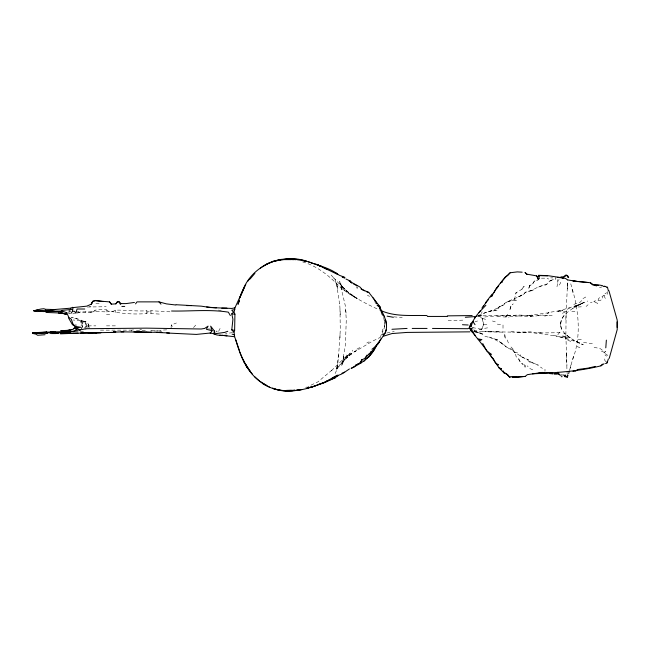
<?xml version="1.0" encoding="UTF-8"?>
<svg xmlns="http://www.w3.org/2000/svg" width="650" height="650" viewBox="0 0 650 650"><rect width="100%" height="100%" fill="white"/><g stroke="black" fill="none" stroke-linecap="round" stroke-linejoin="round"><path stroke-width="0.49" stroke-dasharray="3.25 2.44" d="M567.247 289.023L567.539 283.319M335.132 373.539L336.562 370.394L337.707 365.259L339.414 344.703L340.275 329.851L339.991 309.294M565.825 319.572L567.539 283.034M171.088 327.909L171.259 325L176.394 323.001M566.109 314.438L565.825 339.56M85.889 329.566L86.174 325.853L95.883 325.853M384.239 319.865L384.816 324.431L384.532 327.852L383.386 329.566L382.241 333.45M338.561 354.697L336.562 370.394L337.415 365.259M90.456 312.154L95.022 311.577L106.446 311.87L106.73 309.871L101.018 309.579L95.022 310.156L93.023 312.154L77.61 312.577M524.997 367.25L525.281 365.259M510.437 309.294L511.006 305.589L512.436 304.159M341.412 363.261L348.554 356.119L346.271 358.118L351.983 353.551L352.552 350.123M555.547 279.606L555.831 277.891M556.977 286.739L558.399 279.606M481.601 313.576L482.056 311.634M514.434 299.585L516.149 292.451L515.572 294.734M131.284 331.281L131.568 330.135L133.51 329.908M337.707 365.259L336.562 369.826L340.275 364.114L338.845 366.397L345.126 358.979M380.461 337.277L382.817 329.282L384.532 327.852L384.532 324.716M567.247 286.171L567.539 279.321M570.96 364.967L569.538 370.394L574.104 354.12M509.868 309.579L511.006 305.589L513.289 303.875M572.674 359.548C582.148 334.368 578.313 307.117 570.221 282.173M78.463 311.87L78.179 312.723L80.462 311.87L93.023 311.87M482.17 318.435L483.6 324.431L481.601 329.851L483.6 324.431L482.454 318.435L479.026 316.721M594.945 302.161L597.512 303.306L593.808 301.308L598.089 300.162L598.658 298.447L600.372 297.302L603.793 295.596L605.792 295.303L607.222 294.166L607.791 291.598M529.847 285.317L528.426 289.315L529.847 285.317L532.415 283.887L534.414 281.027L537.842 279.89L539.841 278.176L546.691 278.176L548.689 279.029M81.396 328.64L82.461 325.853L80.178 320.718L75.896 318.435L71.329 317.574L75.896 318.151L85.321 321.864L86.743 325.284L88.741 326.999L88.457 324.147L85.889 321.571L73.157 319.979M81.681 328.64L82.753 325.853L81.323 320.149L80.178 320.718M220.074 328.429L218.075 332.418L216.653 330.996L215.694 332.329M346.84 354.981L341.697 365.259L343.127 360.116L343.988 355.266L341.989 365.259L345.418 344.703L346.271 319.865L345.418 306.158L341.412 289.315L340.844 283.887L341.697 289.315L339.706 281.32L340.844 284.741L339.129 282.457L343.411 288.169L345.987 290.452M604.077 352.974L605.508 351.268L604.077 352.974L607.222 354.981L607.791 357.549M563.826 315.575C552.923 330.346 571.992 339.723 582.952 344.703M86.174 325.853L84.744 328.136L82.753 325.853M521.861 289.315L523.567 286.739L521.861 289.315L516.149 292.736M81.039 325.853L83.322 322.433L85.036 322.433L85.889 321.571L81.323 320.718L83.322 322.433M478.741 316.152L482.739 314.722L484.738 312.723C492.204 310.635 499.688 307.889 505.586 302.729C512.168 298.943 520.138 297.448 525.566 292.167C532.683 291.663 537.704 285.309 544.984 285.317L547.267 283.887L548.982 281.32L553.832 279.321L550.119 280.743M559.26 285.033L560.398 283.319L559.829 279.606M343.411 360.977L347.701 355.55M557.83 334.709L559.829 332.134M518.432 296.733L523.283 294.734L525.566 292.167L532.992 289.884M193.521 327.567L195.804 325M111.012 311.293C122.614 313.861 134.713 314.494 146.697 313.576L148.411 311.87L150.987 310.724L170.974 311.87M331.427 370.679L344.557 357.833L350.553 353.267L344.841 358.118M345.126 358.118L350.269 352.974M539.841 278.176L538.127 279.89L534.414 281.027L532.992 283.887L529.847 285.602M505.294 316.721L507.008 315.859L505.294 316.721L507.869 314.438M331.996 370.11L318.004 381.818L308.067 386.555M497.299 308.441L499.298 306.727L503.011 305.012M586.097 306.442L588.096 304.728M548.982 312.439L547.552 313.576L548.982 312.439L562.965 310.156L557.83 311.293L578.102 305.012L574.104 306.442L587.803 301.015M356.549 350.407L347.986 356.119L351.983 353.551M604.939 293.881L606.653 292.736M561.543 329.282C557.156 315.307 572.674 308.588 582.384 303.014M359.686 347.555L356.265 349.554L354.551 351.837L372.824 340.99L380.299 337.391M106.446 311.87L113.295 311.293L115.294 310.156C125.751 309.814 136.199 311.602 146.697 310.724L148.411 311.87L149.841 311.87L150.987 313.576L160.688 314.153M572.674 308.441L577.817 305.589M585.804 297.017L582.668 298.732L580.669 301.876L572.959 304.728M578.102 305.589L584.098 302.445L577.241 305.589L583.521 302.729M366.827 342.989L369.111 341.843M523.283 287.032L524.428 286.455M518.716 296.733L523.851 294.166M549.551 281.32L551.834 280.174M567.247 309.294L571.244 307.296M574.957 306.727L577.817 305.297M538.696 287.032L547.267 283.887M562.396 313.292L564.964 312.154M530.709 291.021L534.129 289.599M548.982 312.723L528.426 315.575M305.63 387.522L307.158 386.953M493.017 311.009L497.876 309.294L499.298 306.727L503.579 305.012C506.496 300.584 512.484 300.259 517.286 300.446L513.004 299.585M478.173 315.575C484.242 313.219 490.189 310.058 497.014 310.44M488.451 311.87L492.164 310.724M599.511 287.601L601.908 286.91M544.7 316.152L547.836 315.291M508.154 301.592L512.436 300.446M232.635 332.637L225.501 333.564M475.036 321.644L477.604 321.002M386.815 332.995L394.233 331.565M473.606 331.183L482.17 328.713L487.598 327.852M77.155 313.064L78.748 312.723M530.132 316.721L542.986 315.006M590.379 302.445L592.085 302.161M72.759 313.861L74.75 313.576M482.739 331.565L492.733 331.849M78.52 330.939L80.462 330.712L78.756 330.801M462.759 320.149L447.338 320.718M507.585 315.859L517.571 315.006L532.992 315.575L522.998 315.575L509.291 316.721M484.738 317.005C500.264 315.071 515.986 315.599 531.562 316.721M531.278 331.849L517.855 332.134L510.721 331.565M87.319 307.011L106.161 306.727M495.593 331.849L499.298 331.565M560.113 332.711L537.558 332.995L512.436 332.134M136.427 330.712L146.412 330.712M578.102 307.011L582.952 306.727M557.83 311.577L567.824 311.293M89.318 306.824L91.024 306.727M139.847 329.379L141.562 329.282M166.684 329.851L161.549 330.135L159.835 330.996L161.834 331.565M473.704 331.467L512.72 332.134M550.688 277.891L552.971 277.891M555.262 277.891L556.4 277.891M95.883 303.591L101.018 303.591M75.684 311.87L80.462 311.87M537.558 315.291L552.687 315.575M478.229 315.859L481.886 315.859M477.319 316.436L482.739 316.436M483.6 324.431L487.882 324.431M106.446 325.853L116.155 325.853M100.449 330.135L131.568 330.135M151.271 330.712L160.119 330.996L150.272 330.996M474.175 331.565L483.023 333.848M570.676 337.277C557.952 336.993 545.602 334.076 532.992 332.711M521.284 356.696L528.426 359.832C522.966 358.402 519.131 354.819 514.434 352.121L513.289 349.838C507.658 349.464 504.652 344.589 500.159 342.127L497.591 339.844L487.882 336.708M514.15 352.121L517.286 352.69L514.15 352.121L512.436 349.838M527.564 359.832L529.279 361.831L538.127 364.683M80.178 331.281L84.939 331.516M497.299 316.436L509.007 317.289M477.319 315.575C487.329 316.55 497.282 314.275 507.293 315.859M517.855 332.134L528.133 332.711M502.726 332.134L487.598 331.849M578.102 339.276L582.952 339.56M68.648 310.895L70.468 311.009L68.648 310.781M68.648 311.179L70.468 311.293M106.446 314.438L111.012 314.722M68.648 313.463L70.468 313.576M67.901 312.837L69.615 312.951M393.803 316.859L402.228 317.574M473.891 331.281L477.604 331.565M571.821 311.293L574.957 311.577M497.299 324.147L502.726 324.716M208.463 328.9L211.177 329.184M568.108 338.13L558.114 336.708L553.264 334.994M538.127 332.418L542.986 332.995M583.521 342.412L592.946 343.842M218.303 310.099L221.219 310.44M598.089 300.162L600.372 300.446L602.371 299.016L602.371 296.733M529.279 361.831L531.278 362.115M472.461 327.567L483.023 329.566M474.744 331.996L479.602 332.418L484.738 336.139L497.591 339.844M560.113 336.993L576.672 341.843L583.237 344.703L572.674 339.844M594.092 347.271L600.372 348.692L602.656 350.407M482.454 318.435L487.313 319.865M492.448 321.002L495.3 321.864M477.604 332.418L482.17 333.848M604.37 352.406L599.227 350.123M85.036 322.433L86.458 326.146L89.026 326.999L89.026 328.429M302.591 261.901C318.199 266.273 330.484 276.998 341.412 288.454C353.754 297.318 367.234 304.566 381.152 310.627M562.681 335.847L565.825 336.993M530.424 361.831L536.989 364.683L542.409 368.396M513.289 349.838L505.586 346.702L500.159 342.127M576.956 346.409L580.101 347.839M502.726 343.842L492.733 338.423M532.707 369.826L529.563 368.396L527.28 365.828M567.824 340.129L571.529 341.843M367.396 295.303L369.541 296.376M347.986 293.02L357.118 298.447M352.552 295.596L357.402 298.732L346.271 290.737L348.554 293.02L346.271 290.168L341.128 285.886L348.839 292.736L356.834 298.447L351.699 295.303M604.939 354.981L606.653 356.119M576.672 341.559L579.239 343.273M106.73 309.871L108.444 311.293M569.822 337.561L563.826 332.995L567.247 335.847M342.274 288.738L345.126 291.021M606.076 361.636L604.939 360.685L604.654 358.402M86.458 326.146L87.742 327.283M511.006 346.986L513.004 348.985M331.142 275.039L335.709 280.174M343.411 288.169L333.71 277.891L335.132 279.89L337.992 289.315M171.259 325L172.396 326.43M473.817 329.639L475.321 331.565M603.793 295.596L605.508 298.732M518.716 358.686L520.431 362.115L522.998 364.398L520.431 362.399L518.432 358.979L516.149 356.696L515.572 354.12M81.039 320.149L83.038 324.147M523.851 364.114L525.281 367.25M520.138 354.697L520.999 356.696M508.438 342.989L507.008 339.56L505.009 337.561L503.864 334.132M374.822 301.308L375.464 303.656M572.106 289.315L573.243 294.45M336.562 283.887L339.706 304.728M557.261 279.606L557.83 282.457M383.671 317.289L384.816 324.431M88.457 324.147L89.026 326.999M504.725 334.132L505.294 337.277M336.846 283.887L337.707 289.315M345.702 309.871L346.271 314.722M356.931 286.455L357.118 288.169M75.896 324.147L76.18 326.999M356.972 286.886L357.118 288.454M566.394 352.974L566.962 365.544M566.394 354.697L566.678 358.118L565.825 334.417M567.019 371.54L567.19 374.108M340.275 314.722L339.706 303.306M566.678 359.832L566.962 370.679M560.682 322.433L560.682 327.567M544.984 369.249L544.984 371.256M503.011 325L503.011 329.851M339.991 334.709L339.991 339.844M150.987 310.724L150.987 313.576M146.697 310.724L146.697 313.576M115.294 310.156L115.294 312.439M95.022 310.156L95.022 311.577M85.605 311.577L85.605 312.154"/><path stroke-width="0.97" d="M244.059 287.885L234.918 307.873L234.065 312.154L234.918 314.153L234.634 330.428L234.065 332.134L234.634 336.708L239.493 350.691M606.361 340.129L605.792 347.839M210.941 332.418L212.079 330.712L210.657 326.146L214.37 330.996L214.078 333.848L224.648 332.418L227.784 331.281M557.546 373.823L554.117 373.823L557.546 373.823L557.733 372.296M617.159 327.454L617.216 320.149L608.936 290.737M233.781 332.134L231.782 329.851L232.928 319.288L231.782 313.861L233.496 312.154L231.782 310.156L234.918 309.579M567.824 374.961L567.539 376.959L564.964 376.675L565.256 374.961L565.256 376.675M212.079 330.712L206.375 329.282L208.089 326.146L204.661 328.429L201.232 328.998L146.412 328.136L86.174 328.713L80.178 329.851L76.18 329.851L73.897 331.281L70.761 331.565L46.491 332.134L46.207 333.279L41.348 333.564L32.5 332.711L32.5 333.279L33.646 333.564L35.067 332.898M471.039 330.712L469.609 328.136L469.609 326.714L471.323 326.146C473.168 317.46 480.188 311.407 485.883 305.297M483.308 306.442L489.596 297.302L491.879 296.164C496.275 287.487 502.856 279.346 510.152 272.756L517.286 271.895L522.145 272.179M568.677 373.539L569.319 371.183M470.754 325.284L471.323 323.286L472.818 321.36M609.221 358.402L617.216 329.566L617.159 321.977M71.045 313.292L72.467 311.293L73.044 307.588L86.743 306.158L91.317 304.159L93.023 301.308L95.306 300.731L109.582 301.876L111.296 304.159L115.871 303.875L117.293 301.876L119.007 301.592L121.006 303.591L126.149 303.591L134.428 302.445M386.238 329.566L385.101 332.995L382.533 334.709M239.777 297.651L245.773 284.456M242.921 289.884C252.59 265.298 281.426 253.143 306.296 261.048M485.599 303.396L486.168 301.876L488.451 299.585M239.493 298.447L242.921 290.168L240.922 294.45M469.609 326.714L471.039 323.286M374.246 349.554C369.923 357.459 362.253 362.708 354.266 366.681M605.508 363.545L606.938 363.261L608.359 358.979M376.439 345.223C375.204 350.098 371.329 352.934 368.826 356.98L365.974 358.686L363.976 361.262M61.62 311.577L61.62 311.009L55.624 311.293L61.62 311.577L61.904 311.009L61.336 310.44M115.871 303.875L117.293 301.876L119.007 301.876L120.437 304.444L121.006 303.591M360.262 362.399L362.253 359.548L359.97 362.968L355.599 365.259M380.819 338.991C377.227 346.401 371.036 352.146 365.398 357.833M567.824 277.322L567.824 275.892L566.394 275.324L564.111 277.038M371.166 351.325L369.964 353.551L368.542 354.266M474.516 318.492L475.321 317.005M91.317 304.159L92.739 301.308L95.306 300.446L103.301 301.592M493.935 292.565L496.446 288.169M65.902 314.153L66.763 312.723L61.904 311.009M505.586 276.746L501.296 282.173M91.317 303.875L92.739 301.308M248.056 281.027L249.771 278.46M367.112 354.981L364.829 358.402L361.4 360.116M481.886 308.157L483.6 305.589M479.026 312.577L480.456 310.44M135.566 303.875L136.996 301.876L158.982 301.876L166.4 303.875L175.825 305.012M250.055 279.029L254.906 273.325M498.729 285.602L496.73 288.169L498.444 286.171M492.448 293.881L490.165 296.733L491.879 296.164M532.415 373.823C555.571 372.783 578.467 371.491 600.941 365.828L602.371 364.114M355.981 364.967L354.266 366.966L351.122 368.396L354.551 366.397M377.674 344.126L379.389 342.127M73.612 328.713L75.611 326.43L80.754 327.283L75.896 327.852L71.614 329.851M377.106 344.411L379.104 342.127L377.39 343.842M510.152 272.756L507.869 275.324L505.294 277.038M49.627 332.995L51.058 333.564L55.624 333.564L55.624 332.418L61.051 332.995M73.897 331.281L60.474 332.418L49.059 332.418L46.207 333.279L47.921 333.133M490.734 296.449L492.448 294.734M536.697 275.892L538.127 278.744L536.697 275.892L526.996 274.178L524.997 272.464L526.996 274.463M473.817 334.067C482.698 344.947 491.278 356.233 499.013 367.827L504.156 372.962L507.293 374.392L509.007 376.675L517.571 376.959L525.281 376.391L527.28 374.676L542.409 372.393M575.819 370.963L577.533 369.541L588.096 368.111L595.514 366.397M604.077 363.732L600.941 365.828M260.333 268.182C266.459 263.543 273.902 260.658 281.458 259.334M312.293 386.953L324.569 382.387L337.131 375.253M371.963 349.269C377.666 345.223 381.022 338.812 385.101 333.279C389.196 324.106 383.711 315.023 379.673 307.011L380.242 308.726M336.277 376.959L337.992 375.822M324.569 382.387L326.852 380.957M469.422 327.762L467.894 328.713L432.494 328.429M70.468 308.441L72.467 307.296L73.044 307.588M337.707 375.537L332.28 378.105L334.848 376.959M263.185 266.183L266.329 264.469M500.443 283.034L502.157 282.173L501.012 282.457M356.834 364.544L361.4 362.684M349.408 368.964C345.808 371.215 342.81 374.051 338.561 375.253L337.415 375.253M341.989 373.254L344.557 372.109M327.137 380.957L335.709 377.536L325.138 382.387L317.72 384.954M470.177 328.998L473.038 327.852M325.138 382.102L317.72 384.719M266.329 264.184L273.179 261.332M383.671 336.139L391.95 333.564L407.079 332.418L469.893 331.849M312.008 386.953L316.867 385.239C298.797 392.356 276.088 394.461 260.049 381.526C246.561 371.564 240.159 355.461 235.779 339.844M32.5 333.279L33.353 332.995M55.624 333.564L57.338 332.995M605.508 286.455L603.509 286.455L602.371 285.602L599.227 285.033L596.448 285.033M306.873 388.383L308.579 387.806M311.155 386.953L309.441 387.522L311.155 387.14M272.894 261.332L286.601 259.049L293.678 259.675M562.396 277.038L558.976 277.607L562.396 277.038L562.965 278.46L563.542 276.746L565.825 275.039L566.962 275.324L567.539 276.746M276.323 260.764L281.458 259.618L291.452 259.618M306.873 388.099L308.579 387.717M71.614 329.566L66.186 330.712L70.07 330.249M561.543 374.961L560.113 375.253L558.683 374.108L558.114 372.393M234.918 307.873L231.782 308.441L211.226 307.588M45.061 334.709L37.635 335.278L35.929 334.132L33.353 333.564M293.451 390.382L291.736 390.666L294.653 390.325M296.595 390.382L301.73 389.529L296.595 390.098M77.894 330.996L65.618 332.134M50.489 309.871L70.761 308.157M538.127 373.254L544.221 372.775M572.959 371.256L575.534 370.963M35.352 310.537L33.646 310.724L37.351 311.577L41.348 310.44L55.339 311.293C49.749 310.091 42.112 313.3 37.351 310.156L33.646 310.724L35.352 310.911M32.5 332.711L35.352 332.711M46.491 332.134L35.929 332.995L41.348 333.564M55.624 332.134L53.056 332.134M391.95 329.282L407.079 328.429M295.165 390.284C287.592 391.471 279.849 390.975 272.61 388.383M512.151 376.959L517.286 377.244L525.281 376.391M295.067 390.284L286.601 390.382M50.773 311.009L46.207 311.293L45.922 310.44M33.353 333.279L32.784 332.995L35.636 332.711M540.759 372.734L544.602 372.775M465.327 317.289L476.344 316.493M78.041 333.133L60.474 333.848M38.244 332.491L46.776 331.996M61.62 310.44L72.467 309.294M52.886 332.881L55.624 332.711M70.761 332.995L63.619 333.133M70.07 330.192L60.767 330.712L70.761 330.428L68.819 330.541M50.489 331.849L53.398 331.679M80.754 332.995L113.011 332.418L111.296 332.418M226.647 335.278L221.788 335.562L216.938 334.994L213.509 333.848M542.701 372.962L552.687 372.678M281.458 390.666L291.452 390.382M62.189 331.183L64.764 331.045M55.908 332.995L58.484 332.849M296.879 390.382C288.771 391.162 280.272 391.276 272.61 388.099M81.039 333.052L83.038 332.995M113.579 332.134L123.858 331.849M73.044 333.279L100.734 332.711M88.172 332.995L101.018 332.711M539.077 277.509L538.696 275.324L547.552 275.608L562.681 277.891L565.541 278.46L567.539 279.89L577.817 281.604M538.696 275.608L547.552 275.892M606.938 287.316L607.506 287.316L608.359 290.737M186.672 305.589L191.523 305.589M121.867 306.442L124.719 306.442M206.659 307.011L216.361 307.873M221.788 308.157L226.931 308.157M55.624 309.579L45.63 309.294M171.543 311.009C190.491 311.415 209.495 309.164 228.353 312.154L230.352 315.575M72.467 311.293L74.466 311.293L75.896 313.292L77.041 309.01L84.744 309.01M427.066 315.575C412.051 315.047 396.191 317.005 381.956 311.009M472.176 315.575L447.338 315.859M427.351 316.436L447.338 316.436M412.222 328.429L427.066 328.429M121.006 331.849L161.834 332.418M146.412 332.134L136.143 331.849M52.886 332.711L58.337 332.711M32.784 332.995L35.636 332.995M52.999 332.995L58.484 332.995M169.431 332.995L156.406 332.418M210.559 332.995L196.381 334.417L166.684 332.995M60.767 333.279L73.328 333.279M606.653 362.115L607.506 362.115M500.727 368.396L499.874 368.396L501.581 368.964L499.013 367.827M551.549 372.962L550.314 372.775M558.683 374.108L559.544 374.108M561.259 376.675L562.112 376.675M133.851 331.849L141.562 332.134M462.467 324.716L468.179 325M296.595 259.334L291.452 259.049L294.881 259.618M587.803 282.457L572.959 281.027L590.379 282.742L592.946 284.456L595.514 285.033M176.109 304.728L201.232 306.158L210.941 307.588M281.458 390.382L286.601 390.666M234.634 336.708L219.846 335.108M286.601 259.049L293.166 259.618M146.697 332.134L151.556 332.418M512.436 376.959L517.286 377.244M231.782 313.861L234.918 314.153M58.337 313.007L66.186 313.861M557.546 277.322L562.681 277.891M296.595 259.618L306.012 261.048L321.149 266.183L317.72 265.046M222.072 335.278L226.931 335.847M45.922 312.439L60.474 313.007L65.902 313.861L60.767 312.723L66.186 314.438M592.946 284.456L598.658 285.317M393.38 317.289L387.099 316.152M481.886 339.56L478.173 338.991L481.024 340.706M469.609 328.136L471.323 328.429L473.038 332.418L475.321 335.562M562.681 374.961L564.395 375.253L564.964 376.675M291.736 259.049L295.62 259.732M231.782 329.851L234.634 330.428M305.727 261.048L301.73 260.187L304.517 261.048M210.088 332.995L212.656 333.564M342.274 277.322L344.557 277.891L342.274 276.746M349.123 281.027L359.97 287.032L361.969 289.315M566.109 376.675L567.247 376.959M95.022 332.711L96.168 332.995M596.659 285.886L592.378 284.741L590.379 282.742M308.579 261.901L311.724 262.762M311.724 263.047L316.867 264.469L337.131 274.178M317.777 265.046C324.707 267.264 331.882 269.717 337.707 274.178M604.37 286.171L607.506 287.316M366.259 291.598L368.826 292.451L379.957 306.727L380.339 308.628M232.066 334.132L234.634 334.994M316.867 264.753L320.572 266.183M351.764 283.173L350.269 281.027L345.987 279.029M45.346 309.294L43.916 308.726L41.064 309.01L35.929 310.156L35.929 311.293M368.826 292.451L361.116 289.023L364.544 290.851M504.156 372.962C505.204 371.288 514.516 382.939 507.293 374.392M80.178 329.851L75.896 327.852L76.18 329.851M567.824 375.537L567.247 375.253L567.539 376.959M353.632 284.001L356.834 285.602M497.299 364.398L498.444 364.967L495.3 362.684L493.935 359.718M334.563 377.244L335.132 377.536M262.616 383.524L269.75 387.238M323.139 267.329L326.852 269.327M262.901 383.524L266.614 385.523L260.333 381.526M491.595 354.404L486.736 350.984L482.739 343.558M75.441 326.544L72.467 324.716L68.478 317.858M335.774 272.894L339.414 275.324L344.841 277.322L344.841 277.891M470.177 325.284L471.323 326.146M384.532 316.436L382.241 314.722L379.673 307.296L377.106 305.297M378.032 305.232L379.957 306.727M254.621 376.675L260.049 381.526M75.611 326.43L73.044 324.147L71.329 319.288L68.762 317.289L66.763 312.723M568.392 276.746L568.677 277.607M473.322 333.279L471.323 331.281L470.754 328.998M491.311 356.696L493.594 358.979M158.982 301.876L160.981 304.159M111.296 304.159L109.582 301.876M252.338 374.108L248.909 369.679M244.059 362.115L250.055 370.963M373.108 297.879L375.107 300.731M245.489 364.967L248.056 368.68L242.921 359.548L239.493 351.268M472.753 321.287L475.036 324.716M246.057 364.967L248.056 368.396M503.157 370.898L504.441 373.254M375.107 300.446L376.935 303.875M490.165 354.404L490.929 355.932M350.269 281.027L350.838 282.173M243.206 359.263L244.059 361.831M538.696 275.324L538.988 276.892M385.669 320.149L386.523 325M214.37 330.996L214.37 333.564M239.493 300.162L238.062 304.159L239.493 300.162M113.864 331.849L113.295 332.418L115.871 331.849L113.864 331.849M552.403 373.539L549.551 373.539L552.971 373.823L552.403 373.539"/></g></svg>
